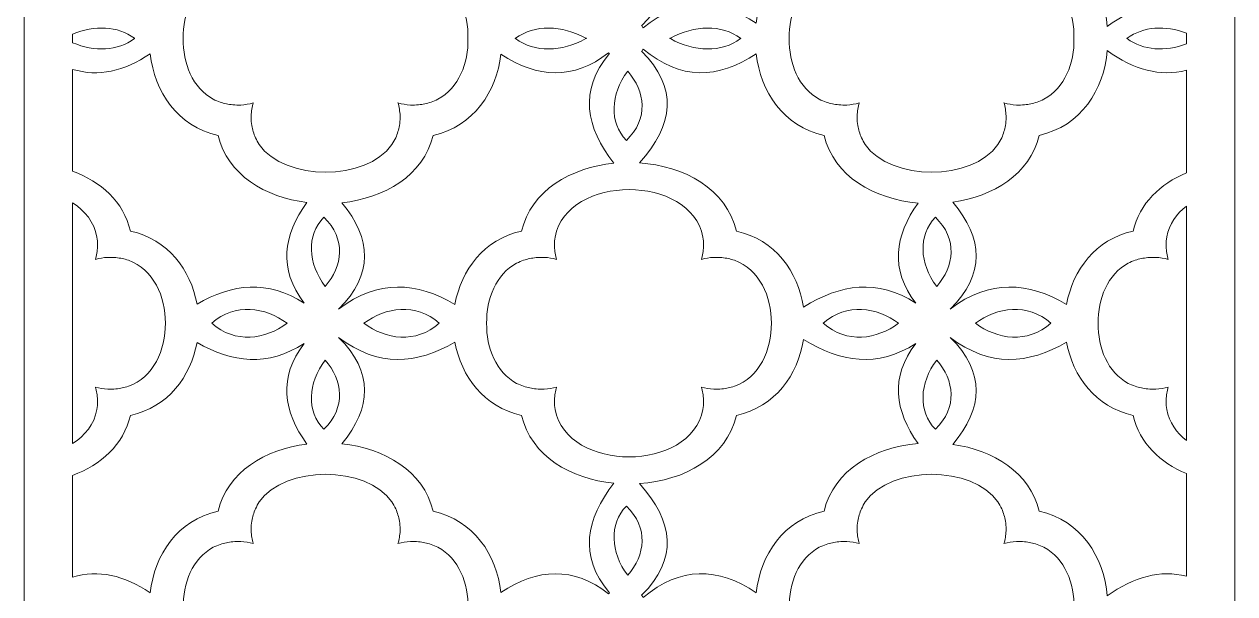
# Model space of a CAD drawing. Header units: centimetres. Extents: x -9.9 to 6, y -14 to 13.8.
# Drawn here: x -1.08 to 6.02, y 6.68 to 10.01 of the extents above; entities that cross this region are included whole.
import ezdxf

# ---------------------------------------------------------------- set-up
doc = ezdxf.new("R2010")
doc.units = ezdxf.units.CM
doc.header["$MEASUREMENT"] = 0
doc.layers.add('layer 1', color=7, linetype='Continuous')

msp = doc.modelspace()

# ---------------------------------------------------------------- linework, layer by layer
at = {"layer": 'layer 1', "color": 242, "lineweight": 9}
for points, knots in [([(-1.07599, 13.84713), (-1.07599, 13.84713), (6.01898, 13.84713), (6.01898, 13.84713), (6.01898, 13.84713), (6.01898, 13.84713), (6.01898, -13.96511), (6.01898, -13.96511), (6.01898, -13.96511), (6.01898, -13.96511), (-1.07599, -13.96511), (-1.07599, -13.96511), (-1.07599, -13.96511), (-1.07599, -13.96511), (-1.07599, 13.84713), (-1.07599, 13.84713)], [0, 0, 0, 0, 0.2, 0.2, 0.2, 0.2, 0.4, 0.4, 0.4, 0.4, 0.6, 0.6, 0.6, 0.6, 1, 1, 1, 1]), ([(4.16258, 10.89244), (4.02696, 11.08452), (3.99695, 11.27932), (4.14977, 11.47877), (4.14977, 11.47877), (3.92588, 11.33435), (3.70732, 11.36788), (3.49185, 11.50199), (3.49185, 11.50199), (3.45753, 11.29425), (3.32641, 11.10719), (3.09826, 11.05747), (3.09826, 11.05747), (3.04012, 10.8085), (2.7914, 10.67518), (2.52915, 10.65744), (2.52915, 10.65744), (2.73139, 10.43503), (2.7567, 10.21647), (2.54277, 10.00315), (2.54277, 10.00315), (2.54621, 9.99909), (2.5494, 9.99479), (2.55223, 9.99034), (2.55223, 9.99034), (2.76835, 10.17418), (2.98942, 10.16815), (3.2142, 10.01817), (3.2142, 10.01817), (3.23943, 10.23895), (3.37212, 10.44372), (3.6124, 10.49607), (3.6124, 10.49607), (3.66886, 10.73771), (3.9072, 10.86984), (4.16258, 10.89244)], [0, 0, 0, 0, 0.1, 0.1, 0.1, 0.1, 0.2, 0.2, 0.2, 0.2, 0.3, 0.3, 0.3, 0.3, 0.4, 0.4, 0.4, 0.4, 0.5, 0.5, 0.5, 0.5, 0.6, 0.6, 0.6, 0.6, 0.7, 0.7, 0.7, 0.7, 0.8, 0.8, 0.8, 0.8, 1, 1, 1, 1]), ([(5.73518, 10.71625), (5.73518, 10.71625), (5.73518, 10.11471), (5.73518, 10.11471), (5.73518, 10.11471), (5.58273, 10.15518), (5.42814, 10.11164), (5.27173, 9.99945), (5.27173, 9.99945), (5.25202, 10.22727), (5.11872, 10.44223), (4.87165, 10.49607), (4.87165, 10.49607), (4.81855, 10.7234), (4.60443, 10.85372), (4.36664, 10.88718), (4.36664, 10.88718), (4.54494, 11.10008), (4.55801, 11.30939), (4.35084, 11.51386), (4.35084, 11.51386), (4.58318, 11.33686), (4.80957, 11.35616), (5.03261, 11.48628), (5.03261, 11.48628), (5.0708, 11.28491), (5.20101, 11.10593), (5.42335, 11.05747), (5.42335, 11.05747), (5.46162, 10.89362), (5.58236, 10.77993), (5.73518, 10.71625)], [0, 0, 0, 0, 0.1111111, 0.1111111, 0.1111111, 0.1111111, 0.2222222, 0.2222222, 0.2222222, 0.2222222, 0.3333333, 0.3333333, 0.3333333, 0.3333333, 0.4444444, 0.4444444, 0.4444444, 0.4444444, 0.5555556, 0.5555556, 0.5555556, 0.5555556, 0.6666667, 0.6666667, 0.6666667, 0.6666667, 0.7777778, 0.7777778, 0.7777778, 0.7777778, 1, 1, 1, 1]), ([(-0.14407, 9.92863), (-0.14729, 10.07325), (-0.08857, 10.22007), (0.03196, 10.28445), (0.03196, 10.28445), (0.04537, 10.29085), (0.05854, 10.29637), (0.07257, 10.30153), (0.07257, 10.30153), (0.09726, 10.3093), (0.12031, 10.31423), (0.14619, 10.31728), (0.14619, 10.31728), (0.16217, 10.31843), (0.17741, 10.31876), (0.19342, 10.3184), (0.19342, 10.3184), (0.21888, 10.31658), (0.24174, 10.31291), (0.26618, 10.30658), (0.26618, 10.30658), (0.26539, 10.30903), (0.26459, 10.31151), (0.26382, 10.31401), (0.26382, 10.31401), (0.25733, 10.34005), (0.25411, 10.36406), (0.25339, 10.39079), (0.25339, 10.39079), (0.25382, 10.40673), (0.25504, 10.42186), (0.25721, 10.43769), (0.25721, 10.43769), (0.26217, 10.46331), (0.26913, 10.48603), (0.27946, 10.51027), (0.27946, 10.51027), (0.28619, 10.52408), (0.29332, 10.53697), (0.30149, 10.55009), (0.30149, 10.55009), (0.45085, 10.7658), (0.92982, 10.76604), (1.0794, 10.55009), (1.0794, 10.55009), (1.08753, 10.53697), (1.09467, 10.52408), (1.10142, 10.51027), (1.10142, 10.51027), (1.11175, 10.48603), (1.1187, 10.46331), (1.12366, 10.43769), (1.12366, 10.43769), (1.12585, 10.42186), (1.12707, 10.40673), (1.12749, 10.39079), (1.12749, 10.39079), (1.12677, 10.36406), (1.12357, 10.34005), (1.11704, 10.31401), (1.11704, 10.31401), (1.11629, 10.31151), (1.11548, 10.30903), (1.11468, 10.30658), (1.11468, 10.30658), (1.13915, 10.31291), (1.162, 10.31658), (1.18745, 10.3184), (1.18745, 10.3184), (1.20345, 10.31876), (1.21871, 10.31843), (1.23468, 10.31728), (1.23468, 10.31728), (1.26056, 10.31423), (1.28361, 10.3093), (1.30831, 10.30153), (1.30831, 10.30153), (1.32234, 10.29637), (1.33549, 10.29085), (1.34895, 10.28445), (1.34895, 10.28445), (1.46997, 10.21978), (1.52858, 10.07319), (1.5246, 9.92863), (1.5246, 9.92863), (1.52858, 9.78408), (1.46997, 9.63748), (1.34895, 9.57282), (1.34895, 9.57282), (1.33549, 9.56641), (1.32234, 9.56088), (1.30831, 9.55574), (1.30831, 9.55574), (1.28361, 9.54796), (1.26056, 9.54303), (1.23468, 9.53998), (1.23468, 9.53998), (1.21871, 9.53884), (1.20345, 9.53849), (1.18745, 9.53888), (1.18745, 9.53888), (1.162, 9.54069), (1.13915, 9.54434), (1.11468, 9.55069), (1.11468, 9.55069), (1.11548, 9.54823), (1.11629, 9.54575), (1.11704, 9.54326), (1.11704, 9.54326), (1.12357, 9.51722), (1.12677, 9.49321), (1.12749, 9.46647), (1.12749, 9.46647), (1.12707, 9.45053), (1.12585, 9.43541), (1.12366, 9.41956), (1.12366, 9.41956), (1.1187, 9.39398), (1.11175, 9.37122), (1.10142, 9.347), (1.10142, 9.347), (1.09467, 9.3332), (1.08753, 9.32031), (1.0794, 9.30717), (1.0794, 9.30717), (0.92982, 9.09123), (0.45085, 9.09147), (0.30149, 9.30717), (0.30149, 9.30717), (0.29332, 9.32031), (0.28619, 9.3332), (0.27946, 9.347), (0.27946, 9.347), (0.26913, 9.37122), (0.26217, 9.39398), (0.25721, 9.41956), (0.25721, 9.41956), (0.25504, 9.43541), (0.25382, 9.45053), (0.25339, 9.46647), (0.25339, 9.46647), (0.25411, 9.49321), (0.25733, 9.51722), (0.26382, 9.54326), (0.26382, 9.54326), (0.26459, 9.54575), (0.26539, 9.54823), (0.26618, 9.55069), (0.26618, 9.55069), (0.24174, 9.54434), (0.21888, 9.54069), (0.19342, 9.53888), (0.19342, 9.53888), (0.17741, 9.53849), (0.16217, 9.53884), (0.14619, 9.53998), (0.14619, 9.53998), (0.12031, 9.54303), (0.09726, 9.54796), (0.07257, 9.55574), (0.07257, 9.55574), (0.05854, 9.56088), (0.04537, 9.56641), (0.03196, 9.57282), (0.03196, 9.57282), (-0.08857, 9.6372), (-0.14729, 9.78402), (-0.14407, 9.92863)], [0, 0, 0, 0, 0.0232558, 0.0232558, 0.0232558, 0.0232558, 0.0465116, 0.0465116, 0.0465116, 0.0465116, 0.0697674, 0.0697674, 0.0697674, 0.0697674, 0.0930233, 0.0930233, 0.0930233, 0.0930233, 0.1162791, 0.1162791, 0.1162791, 0.1162791, 0.1395349, 0.1395349, 0.1395349, 0.1395349, 0.1627907, 0.1627907, 0.1627907, 0.1627907, 0.1860465, 0.1860465, 0.1860465, 0.1860465, 0.2093023, 0.2093023, 0.2093023, 0.2093023, 0.2325581, 0.2325581, 0.2325581, 0.2325581, 0.255814, 0.255814, 0.255814, 0.255814, 0.2790698, 0.2790698, 0.2790698, 0.2790698, 0.3023256, 0.3023256, 0.3023256, 0.3023256, 0.3255814, 0.3255814, 0.3255814, 0.3255814, 0.3488372, 0.3488372, 0.3488372, 0.3488372, 0.372093, 0.372093, 0.372093, 0.372093, 0.3953488, 0.3953488, 0.3953488, 0.3953488, 0.4186047, 0.4186047, 0.4186047, 0.4186047, 0.4418605, 0.4418605, 0.4418605, 0.4418605, 0.4651163, 0.4651163, 0.4651163, 0.4651163, 0.4883721, 0.4883721, 0.4883721, 0.4883721, 0.5116279, 0.5116279, 0.5116279, 0.5116279, 0.5348837, 0.5348837, 0.5348837, 0.5348837, 0.5581395, 0.5581395, 0.5581395, 0.5581395, 0.5813953, 0.5813953, 0.5813953, 0.5813953, 0.6046512, 0.6046512, 0.6046512, 0.6046512, 0.627907, 0.627907, 0.627907, 0.627907, 0.6511628, 0.6511628, 0.6511628, 0.6511628, 0.6744186, 0.6744186, 0.6744186, 0.6744186, 0.6976744, 0.6976744, 0.6976744, 0.6976744, 0.7209302, 0.7209302, 0.7209302, 0.7209302, 0.744186, 0.744186, 0.744186, 0.744186, 0.7674419, 0.7674419, 0.7674419, 0.7674419, 0.7906977, 0.7906977, 0.7906977, 0.7906977, 0.8139535, 0.8139535, 0.8139535, 0.8139535, 0.8372093, 0.8372093, 0.8372093, 0.8372093, 0.8604651, 0.8604651, 0.8604651, 0.8604651, 0.8837209, 0.8837209, 0.8837209, 0.8837209, 0.9069767, 0.9069767, 0.9069767, 0.9069767, 0.9302326, 0.9302326, 0.9302326, 0.9302326, 0.9534884, 0.9534884, 0.9534884, 0.9534884, 1, 1, 1, 1]), ([(3.40751, 9.92863), (3.40428, 10.07325), (3.46302, 10.22007), (3.58353, 10.28445), (3.58353, 10.28445), (3.59699, 10.29085), (3.61011, 10.29637), (3.62416, 10.30153), (3.62416, 10.30153), (3.64885, 10.3093), (3.6719, 10.31423), (3.69777, 10.31728), (3.69777, 10.31728), (3.71377, 10.31843), (3.729, 10.31876), (3.74503, 10.3184), (3.74503, 10.3184), (3.77047, 10.31658), (3.79332, 10.31291), (3.81777, 10.30658), (3.81777, 10.30658), (3.81697, 10.30903), (3.81619, 10.31151), (3.81541, 10.31401), (3.81541, 10.31401), (3.80891, 10.34005), (3.80569, 10.36406), (3.80497, 10.39079), (3.80497, 10.39079), (3.80541, 10.40673), (3.80661, 10.42186), (3.80879, 10.43769), (3.80879, 10.43769), (3.81377, 10.46331), (3.8207, 10.48603), (3.83103, 10.51027), (3.83103, 10.51027), (3.8378, 10.52408), (3.84492, 10.53697), (3.85306, 10.55009), (3.85306, 10.55009), (4.00244, 10.7658), (4.48144, 10.76604), (4.63098, 10.55009), (4.63098, 10.55009), (4.63912, 10.53697), (4.64627, 10.52408), (4.65301, 10.51027), (4.65301, 10.51027), (4.66334, 10.48603), (4.6703, 10.46331), (4.67525, 10.43769), (4.67525, 10.43769), (4.67744, 10.42186), (4.67866, 10.40673), (4.67909, 10.39079), (4.67909, 10.39079), (4.67836, 10.36406), (4.67515, 10.34005), (4.66863, 10.31401), (4.66863, 10.31401), (4.66788, 10.31151), (4.66709, 10.30903), (4.66627, 10.30658), (4.66627, 10.30658), (4.69073, 10.31291), (4.71358, 10.31658), (4.73901, 10.3184), (4.73901, 10.3184), (4.75504, 10.31876), (4.7703, 10.31843), (4.78627, 10.31728), (4.78627, 10.31728), (4.81214, 10.31423), (4.83519, 10.3093), (4.85989, 10.30153), (4.85989, 10.30153), (4.87394, 10.29637), (4.88708, 10.29085), (4.90051, 10.28445), (4.90051, 10.28445), (5.02154, 10.21978), (5.08015, 10.07319), (5.07618, 9.92863), (5.07618, 9.92863), (5.08015, 9.78408), (5.02154, 9.63748), (4.90051, 9.57282), (4.90051, 9.57282), (4.88708, 9.56641), (4.87394, 9.56088), (4.85989, 9.55574), (4.85989, 9.55574), (4.83519, 9.54796), (4.81214, 9.54303), (4.78627, 9.53998), (4.78627, 9.53998), (4.7703, 9.53884), (4.75504, 9.53849), (4.73901, 9.53888), (4.73901, 9.53888), (4.71358, 9.54069), (4.69073, 9.54434), (4.66627, 9.55069), (4.66627, 9.55069), (4.66709, 9.54823), (4.66788, 9.54575), (4.66863, 9.54326), (4.66863, 9.54326), (4.67515, 9.51722), (4.67836, 9.49321), (4.67909, 9.46647), (4.67909, 9.46647), (4.67866, 9.45053), (4.67744, 9.43541), (4.67525, 9.41956), (4.67525, 9.41956), (4.6703, 9.39398), (4.66334, 9.37122), (4.65301, 9.347), (4.65301, 9.347), (4.64627, 9.3332), (4.63912, 9.32031), (4.63098, 9.30717), (4.63098, 9.30717), (4.48144, 9.09123), (4.00244, 9.09147), (3.85306, 9.30717), (3.85306, 9.30717), (3.84492, 9.32031), (3.8378, 9.3332), (3.83103, 9.347), (3.83103, 9.347), (3.8207, 9.37122), (3.81377, 9.39398), (3.80879, 9.41956), (3.80879, 9.41956), (3.80661, 9.43541), (3.80541, 9.45053), (3.80497, 9.46647), (3.80497, 9.46647), (3.80569, 9.49321), (3.80891, 9.51722), (3.81541, 9.54326), (3.81541, 9.54326), (3.81619, 9.54575), (3.81697, 9.54823), (3.81777, 9.55069), (3.81777, 9.55069), (3.79332, 9.54434), (3.77047, 9.54069), (3.74503, 9.53888), (3.74503, 9.53888), (3.729, 9.53849), (3.71377, 9.53884), (3.69777, 9.53998), (3.69777, 9.53998), (3.6719, 9.54303), (3.64885, 9.54796), (3.62416, 9.55574), (3.62416, 9.55574), (3.61011, 9.56088), (3.59699, 9.56641), (3.58353, 9.57282), (3.58353, 9.57282), (3.46302, 9.6372), (3.40428, 9.78402), (3.40751, 9.92863)], [0, 0, 0, 0, 0.0232558, 0.0232558, 0.0232558, 0.0232558, 0.0465116, 0.0465116, 0.0465116, 0.0465116, 0.0697674, 0.0697674, 0.0697674, 0.0697674, 0.0930233, 0.0930233, 0.0930233, 0.0930233, 0.1162791, 0.1162791, 0.1162791, 0.1162791, 0.1395349, 0.1395349, 0.1395349, 0.1395349, 0.1627907, 0.1627907, 0.1627907, 0.1627907, 0.1860465, 0.1860465, 0.1860465, 0.1860465, 0.2093023, 0.2093023, 0.2093023, 0.2093023, 0.2325581, 0.2325581, 0.2325581, 0.2325581, 0.255814, 0.255814, 0.255814, 0.255814, 0.2790698, 0.2790698, 0.2790698, 0.2790698, 0.3023256, 0.3023256, 0.3023256, 0.3023256, 0.3255814, 0.3255814, 0.3255814, 0.3255814, 0.3488372, 0.3488372, 0.3488372, 0.3488372, 0.372093, 0.372093, 0.372093, 0.372093, 0.3953488, 0.3953488, 0.3953488, 0.3953488, 0.4186047, 0.4186047, 0.4186047, 0.4186047, 0.4418605, 0.4418605, 0.4418605, 0.4418605, 0.4651163, 0.4651163, 0.4651163, 0.4651163, 0.4883721, 0.4883721, 0.4883721, 0.4883721, 0.5116279, 0.5116279, 0.5116279, 0.5116279, 0.5348837, 0.5348837, 0.5348837, 0.5348837, 0.5581395, 0.5581395, 0.5581395, 0.5581395, 0.5813953, 0.5813953, 0.5813953, 0.5813953, 0.6046512, 0.6046512, 0.6046512, 0.6046512, 0.627907, 0.627907, 0.627907, 0.627907, 0.6511628, 0.6511628, 0.6511628, 0.6511628, 0.6744186, 0.6744186, 0.6744186, 0.6744186, 0.6976744, 0.6976744, 0.6976744, 0.6976744, 0.7209302, 0.7209302, 0.7209302, 0.7209302, 0.744186, 0.744186, 0.744186, 0.744186, 0.7674419, 0.7674419, 0.7674419, 0.7674419, 0.7906977, 0.7906977, 0.7906977, 0.7906977, 0.8139535, 0.8139535, 0.8139535, 0.8139535, 0.8372093, 0.8372093, 0.8372093, 0.8372093, 0.8604651, 0.8604651, 0.8604651, 0.8604651, 0.8837209, 0.8837209, 0.8837209, 0.8837209, 0.9069767, 0.9069767, 0.9069767, 0.9069767, 0.9302326, 0.9302326, 0.9302326, 0.9302326, 0.9534884, 0.9534884, 0.9534884, 0.9534884, 1, 1, 1, 1]), ([(-0.79218, 9.90394), (-0.79218, 9.90394), (-0.79218, 9.95336), (-0.79218, 9.95336), (-0.79218, 9.95336), (-0.66476, 10.00764), (-0.52768, 10.00244), (-0.42981, 9.92968), (-0.42981, 9.92968), (-0.42903, 9.92911), (-0.42874, 9.92815), (-0.42979, 9.92758), (-0.42979, 9.92758), (-0.52768, 9.85479), (-0.66475, 9.84965), (-0.79218, 9.90394)], [0, 0, 0, 0, 0.2, 0.2, 0.2, 0.2, 0.4, 0.4, 0.4, 0.4, 0.6, 0.6, 0.6, 0.6, 1, 1, 1, 1]), ([(2.21861, 9.92758), (2.21861, 9.92758), (2.21492, 9.92758), (2.21492, 9.92758), (2.21492, 9.92758), (2.0749, 9.84941), (1.91469, 9.8455), (1.80432, 9.92758), (1.80432, 9.92758), (1.80432, 9.92758), (1.80152, 9.92758), (1.80152, 9.92758), (1.80152, 9.92758), (1.80197, 9.92794), (1.80245, 9.92829), (1.80292, 9.92863), (1.80292, 9.92863), (1.80245, 9.92898), (1.80197, 9.92932), (1.80152, 9.92968), (1.80152, 9.92968), (1.80152, 9.92968), (1.80433, 9.92968), (1.80433, 9.92968), (1.80433, 9.92968), (1.91469, 10.01172), (2.07488, 10.00784), (2.21488, 9.92968), (2.21488, 9.92968), (2.21488, 9.92968), (2.21861, 9.92968), (2.21861, 9.92968), (2.21861, 9.92968), (2.218, 9.92932), (2.21737, 9.92898), (2.21676, 9.92863), (2.21676, 9.92863), (2.21737, 9.92829), (2.218, 9.92794), (2.21861, 9.92758)], [0, 0, 0, 0, 0.0909091, 0.0909091, 0.0909091, 0.0909091, 0.1818182, 0.1818182, 0.1818182, 0.1818182, 0.2727273, 0.2727273, 0.2727273, 0.2727273, 0.3636364, 0.3636364, 0.3636364, 0.3636364, 0.4545455, 0.4545455, 0.4545455, 0.4545455, 0.5454545, 0.5454545, 0.5454545, 0.5454545, 0.6363636, 0.6363636, 0.6363636, 0.6363636, 0.7272727, 0.7272727, 0.7272727, 0.7272727, 0.8181818, 0.8181818, 0.8181818, 0.8181818, 1, 1, 1, 1]), ([(3.12457, 9.92758), (3.12457, 9.92758), (3.12177, 9.92758), (3.12177, 9.92758), (3.12177, 9.92758), (3.0114, 9.8455), (2.85121, 9.84941), (2.7112, 9.92758), (2.7112, 9.92758), (2.7112, 9.92758), (2.70748, 9.92758), (2.70748, 9.92758), (2.70748, 9.92758), (2.70809, 9.92794), (2.70872, 9.92829), (2.70935, 9.92863), (2.70935, 9.92863), (2.70872, 9.92898), (2.70809, 9.92932), (2.70748, 9.92968), (2.70748, 9.92968), (2.70748, 9.92968), (2.71121, 9.92968), (2.71121, 9.92968), (2.71121, 9.92968), (2.85124, 10.00784), (3.0114, 10.01172), (3.12176, 9.92968), (3.12176, 9.92968), (3.12176, 9.92968), (3.12457, 9.92968), (3.12457, 9.92968), (3.12457, 9.92968), (3.12412, 9.92932), (3.12364, 9.92898), (3.12317, 9.92863), (3.12317, 9.92863), (3.12364, 9.92829), (3.12412, 9.92794), (3.12457, 9.92758)], [0, 0, 0, 0, 0.0909091, 0.0909091, 0.0909091, 0.0909091, 0.1818182, 0.1818182, 0.1818182, 0.1818182, 0.2727273, 0.2727273, 0.2727273, 0.2727273, 0.3636364, 0.3636364, 0.3636364, 0.3636364, 0.4545455, 0.4545455, 0.4545455, 0.4545455, 0.5454545, 0.5454545, 0.5454545, 0.5454545, 0.6363636, 0.6363636, 0.6363636, 0.6363636, 0.7272727, 0.7272727, 0.7272727, 0.7272727, 0.8181818, 0.8181818, 0.8181818, 0.8181818, 1, 1, 1, 1]), ([(5.73518, 9.95975), (5.73518, 9.95975), (5.73518, 9.89755), (5.73518, 9.89755), (5.73518, 9.89755), (5.61232, 9.85021), (5.48248, 9.85778), (5.38864, 9.92758), (5.38864, 9.92758), (5.38864, 9.92758), (5.38584, 9.92758), (5.38584, 9.92758), (5.38584, 9.92758), (5.38632, 9.92794), (5.38677, 9.92829), (5.38725, 9.92863), (5.38725, 9.92863), (5.38677, 9.92898), (5.38632, 9.92932), (5.38584, 9.92968), (5.38584, 9.92968), (5.38584, 9.92968), (5.38865, 9.92968), (5.38865, 9.92968), (5.38865, 9.92968), (5.4825, 9.99944), (5.61232, 10.00708), (5.73518, 9.95975)], [0, 0, 0, 0, 0.125, 0.125, 0.125, 0.125, 0.25, 0.25, 0.25, 0.25, 0.375, 0.375, 0.375, 0.375, 0.5, 0.5, 0.5, 0.5, 0.625, 0.625, 0.625, 0.625, 0.75, 0.75, 0.75, 0.75, 1, 1, 1, 1]), ([(4.16258, 8.96482), (4.02696, 8.77275), (3.99695, 8.57795), (4.14977, 8.3785), (4.14977, 8.3785), (3.92588, 8.52292), (3.70732, 8.48939), (3.49185, 8.35527), (3.49185, 8.35527), (3.45753, 8.563), (3.32641, 8.75007), (3.09826, 8.7998), (3.09826, 8.7998), (3.04012, 9.04877), (2.7914, 9.1821), (2.52915, 9.19983), (2.52915, 9.19983), (2.73139, 9.42224), (2.7567, 9.64079), (2.54277, 9.85412), (2.54277, 9.85412), (2.54621, 9.85818), (2.5494, 9.86248), (2.55223, 9.86694), (2.55223, 9.86694), (2.76835, 9.68309), (2.98942, 9.68912), (3.2142, 9.8391), (3.2142, 9.8391), (3.23943, 9.61831), (3.37212, 9.41355), (3.6124, 9.36119), (3.6124, 9.36119), (3.66886, 9.11956), (3.9072, 8.98742), (4.16258, 8.96482)], [0, 0, 0, 0, 0.1, 0.1, 0.1, 0.1, 0.2, 0.2, 0.2, 0.2, 0.3, 0.3, 0.3, 0.3, 0.4, 0.4, 0.4, 0.4, 0.5, 0.5, 0.5, 0.5, 0.6, 0.6, 0.6, 0.6, 0.7, 0.7, 0.7, 0.7, 0.8, 0.8, 0.8, 0.8, 1, 1, 1, 1]), ([(-0.79218, 9.15168), (-0.79218, 9.15168), (-0.79218, 9.74786), (-0.79218, 9.74786), (-0.79218, 9.74786), (-0.64258, 9.70145), (-0.49085, 9.73671), (-0.33739, 9.8391), (-0.33739, 9.8391), (-0.31216, 9.61831), (-0.17947, 9.41355), (0.06083, 9.36119), (0.06083, 9.36119), (0.11502, 9.12919), (0.33693, 8.99816), (0.5806, 8.9681), (0.5806, 8.9681), (0.443, 8.77494), (0.41176, 8.57907), (0.56548, 8.3785), (0.56548, 8.3785), (0.35175, 8.51633), (0.14297, 8.49205), (-0.06294, 8.37301), (-0.06294, 8.37301), (-0.10164, 8.57354), (-0.2317, 8.75149), (-0.45333, 8.7998), (-0.45333, 8.7998), (-0.49382, 8.97316), (-0.62668, 9.09046), (-0.79218, 9.15168)], [0, 0, 0, 0, 0.1111111, 0.1111111, 0.1111111, 0.1111111, 0.2222222, 0.2222222, 0.2222222, 0.2222222, 0.3333333, 0.3333333, 0.3333333, 0.3333333, 0.4444444, 0.4444444, 0.4444444, 0.4444444, 0.5555556, 0.5555556, 0.5555556, 0.5555556, 0.6666667, 0.6666667, 0.6666667, 0.6666667, 0.7777778, 0.7777778, 0.7777778, 0.7777778, 1, 1, 1, 1]), ([(2.37988, 9.19747), (2.12824, 9.17233), (1.89513, 9.03985), (1.83903, 8.7998), (1.83903, 8.7998), (1.61669, 8.75133), (1.48647, 8.57234), (1.44829, 8.37098), (1.44829, 8.37098), (1.22525, 8.5011), (0.99886, 8.52041), (0.76655, 8.34341), (0.76655, 8.34341), (0.97251, 8.54672), (0.96078, 8.75478), (0.78536, 8.96642), (0.78536, 8.96642), (1.03483, 8.99293), (1.26475, 9.12443), (1.32004, 9.36119), (1.32004, 9.36119), (1.55948, 9.41338), (1.69209, 9.61689), (1.71798, 9.83674), (1.71798, 9.83674), (1.93206, 9.69534), (2.14272, 9.68473), (2.34898, 9.84466), (2.34898, 9.84466), (2.35048, 9.84322), (2.35204, 9.8418), (2.35364, 9.84043), (2.35364, 9.84043), (2.1734, 9.62128), (2.21614, 9.40783), (2.37988, 9.19747)], [0, 0, 0, 0, 0.1, 0.1, 0.1, 0.1, 0.2, 0.2, 0.2, 0.2, 0.3, 0.3, 0.3, 0.3, 0.4, 0.4, 0.4, 0.4, 0.5, 0.5, 0.5, 0.5, 0.6, 0.6, 0.6, 0.6, 0.7, 0.7, 0.7, 0.7, 0.8, 0.8, 0.8, 0.8, 1, 1, 1, 1]), ([(5.73518, 9.74261), (5.73518, 9.74261), (5.73518, 9.14108), (5.73518, 9.14108), (5.73518, 9.14108), (5.58236, 9.07738), (5.46162, 8.96364), (5.42335, 8.7998), (5.42335, 8.7998), (5.20101, 8.75133), (5.0708, 8.57234), (5.03261, 8.37098), (5.03261, 8.37098), (4.80957, 8.5011), (4.58318, 8.52041), (4.35084, 8.34341), (4.35084, 8.34341), (4.55801, 8.54788), (4.54494, 8.75718), (4.36664, 8.97009), (4.36664, 8.97009), (4.60443, 9.00354), (4.81855, 9.13387), (4.87165, 9.36119), (4.87165, 9.36119), (5.11872, 9.41503), (5.25202, 9.63), (5.27173, 9.85781), (5.27173, 9.85781), (5.42814, 9.74563), (5.58273, 9.70212), (5.73518, 9.74261)], [0, 0, 0, 0, 0.1111111, 0.1111111, 0.1111111, 0.1111111, 0.2222222, 0.2222222, 0.2222222, 0.2222222, 0.3333333, 0.3333333, 0.3333333, 0.3333333, 0.4444444, 0.4444444, 0.4444444, 0.4444444, 0.5555556, 0.5555556, 0.5555556, 0.5555556, 0.6666667, 0.6666667, 0.6666667, 0.6666667, 0.7777778, 0.7777778, 0.7777778, 0.7777778, 1, 1, 1, 1]), ([(2.46107, 9.73669), (2.35926, 9.6003), (2.35125, 9.4381), (2.45302, 9.3312), (2.45302, 9.3312), (2.58565, 9.45838), (2.56421, 9.61934), (2.46107, 9.73669)], [0, 0, 0, 0, 0.3333333, 0.3333333, 0.3333333, 0.3333333, 1, 1, 1, 1]), ([(3.30301, 8.2604), (3.30465, 8.41723), (3.2326, 8.57598), (3.08653, 8.62956), (3.08653, 8.62956), (3.06181, 8.63734), (3.03876, 8.64224), (3.0129, 8.64529), (3.0129, 8.64529), (2.99692, 8.64645), (2.98167, 8.64678), (2.96565, 8.6464), (2.96565, 8.6464), (2.94019, 8.64461), (2.91735, 8.64093), (2.89291, 8.63461), (2.89291, 8.63461), (2.8937, 8.63707), (2.89448, 8.63953), (2.89525, 8.64204), (2.89525, 8.64204), (2.90176, 8.66809), (2.90499, 8.69208), (2.90571, 8.71883), (2.90571, 8.71883), (2.90528, 8.73474), (2.90407, 8.74988), (2.90188, 8.7657), (2.90188, 8.7657), (2.8303, 9.13554), (2.10701, 9.13554), (2.03541, 8.7657), (2.03541, 8.7657), (2.03325, 8.74988), (2.03203, 8.73474), (2.03158, 8.71883), (2.03158, 8.71883), (2.03233, 8.69208), (2.03553, 8.66809), (2.04204, 8.64204), (2.04204, 8.64204), (2.04281, 8.63953), (2.04359, 8.63707), (2.04439, 8.63461), (2.04439, 8.63461), (2.01994, 8.64093), (1.9971, 8.64461), (1.97166, 8.6464), (1.97166, 8.6464), (1.95562, 8.64678), (1.94037, 8.64645), (1.92441, 8.64529), (1.92441, 8.64529), (1.89853, 8.64224), (1.87548, 8.63734), (1.85079, 8.62956), (1.85079, 8.62956), (1.83675, 8.62439), (1.82361, 8.61887), (1.81017, 8.61249), (1.81017, 8.61249), (1.69053, 8.54857), (1.63192, 8.40376), (1.63411, 8.2604), (1.63411, 8.2604), (1.63192, 8.11706), (1.69053, 7.97224), (1.81017, 7.90834), (1.81017, 7.90834), (1.82361, 7.90193), (1.83675, 7.8964), (1.85079, 7.89125), (1.85079, 7.89125), (1.87548, 7.88347), (1.89853, 7.87857), (1.92441, 7.87553), (1.92441, 7.87553), (1.94037, 7.87439), (1.95562, 7.87403), (1.97166, 7.8744), (1.97166, 7.8744), (1.9971, 7.87621), (2.01994, 7.87989), (2.04439, 7.88619), (2.04439, 7.88619), (2.04359, 7.88376), (2.04281, 7.88128), (2.04204, 7.87878), (2.04204, 7.87878), (2.03553, 7.85274), (2.03233, 7.82876), (2.03158, 7.80201), (2.03158, 7.80201), (2.03203, 7.78607), (2.03325, 7.77093), (2.03541, 7.75511), (2.03541, 7.75511), (2.10701, 7.38527), (2.8303, 7.38527), (2.90188, 7.75511), (2.90188, 7.75511), (2.90407, 7.77093), (2.90528, 7.78607), (2.90571, 7.80201), (2.90571, 7.80201), (2.90499, 7.82876), (2.90176, 7.85274), (2.89525, 7.87878), (2.89525, 7.87878), (2.89448, 7.88128), (2.8937, 7.88376), (2.89291, 7.88619), (2.89291, 7.88619), (2.91735, 7.87989), (2.94019, 7.87621), (2.96565, 7.8744), (2.96565, 7.8744), (2.98167, 7.87403), (2.99692, 7.87439), (3.0129, 7.87553), (3.0129, 7.87553), (3.03876, 7.87857), (3.06181, 7.88347), (3.08653, 7.89125), (3.08653, 7.89125), (3.2326, 7.94485), (3.30465, 8.10359), (3.30301, 8.2604)], [0, 0, 0, 0, 0.030303, 0.030303, 0.030303, 0.030303, 0.0606061, 0.0606061, 0.0606061, 0.0606061, 0.0909091, 0.0909091, 0.0909091, 0.0909091, 0.1212121, 0.1212121, 0.1212121, 0.1212121, 0.1515152, 0.1515152, 0.1515152, 0.1515152, 0.1818182, 0.1818182, 0.1818182, 0.1818182, 0.2121212, 0.2121212, 0.2121212, 0.2121212, 0.2424242, 0.2424242, 0.2424242, 0.2424242, 0.2727273, 0.2727273, 0.2727273, 0.2727273, 0.3030303, 0.3030303, 0.3030303, 0.3030303, 0.3333333, 0.3333333, 0.3333333, 0.3333333, 0.3636364, 0.3636364, 0.3636364, 0.3636364, 0.3939394, 0.3939394, 0.3939394, 0.3939394, 0.4242424, 0.4242424, 0.4242424, 0.4242424, 0.4545455, 0.4545455, 0.4545455, 0.4545455, 0.4848485, 0.4848485, 0.4848485, 0.4848485, 0.5151515, 0.5151515, 0.5151515, 0.5151515, 0.5454545, 0.5454545, 0.5454545, 0.5454545, 0.5757576, 0.5757576, 0.5757576, 0.5757576, 0.6060606, 0.6060606, 0.6060606, 0.6060606, 0.6363636, 0.6363636, 0.6363636, 0.6363636, 0.6666667, 0.6666667, 0.6666667, 0.6666667, 0.6969697, 0.6969697, 0.6969697, 0.6969697, 0.7272727, 0.7272727, 0.7272727, 0.7272727, 0.7575758, 0.7575758, 0.7575758, 0.7575758, 0.7878788, 0.7878788, 0.7878788, 0.7878788, 0.8181818, 0.8181818, 0.8181818, 0.8181818, 0.8484848, 0.8484848, 0.8484848, 0.8484848, 0.8787879, 0.8787879, 0.8787879, 0.8787879, 0.9090909, 0.9090909, 0.9090909, 0.9090909, 0.9393939, 0.9393939, 0.9393939, 0.9393939, 1, 1, 1, 1]), ([(-0.79218, 7.55511), (-0.79218, 7.55511), (-0.79218, 8.96577), (-0.79218, 8.96577), (-0.79218, 8.96577), (-0.71982, 8.9197), (-0.66661, 8.85301), (-0.64971, 8.76571), (-0.64971, 8.76571), (-0.64754, 8.74991), (-0.64629, 8.73475), (-0.64587, 8.71884), (-0.64587, 8.71884), (-0.64661, 8.6921), (-0.64982, 8.6681), (-0.65634, 8.64206), (-0.65634, 8.64206), (-0.6571, 8.63955), (-0.65788, 8.63708), (-0.65868, 8.63463), (-0.65868, 8.63463), (-0.63423, 8.64096), (-0.61139, 8.64463), (-0.58594, 8.64642), (-0.58594, 8.64642), (-0.56991, 8.64681), (-0.55467, 8.64646), (-0.53868, 8.64532), (-0.53868, 8.64532), (-0.51282, 8.64225), (-0.48977, 8.63737), (-0.46507, 8.62958), (-0.46507, 8.62958), (-0.31897, 8.57601), (-0.24694, 8.41723), (-0.24857, 8.2604), (-0.24857, 8.2604), (-0.24694, 8.10359), (-0.31897, 7.94483), (-0.46507, 7.89123), (-0.46507, 7.89123), (-0.48977, 7.88346), (-0.51282, 7.87856), (-0.53868, 7.87549), (-0.53868, 7.87549), (-0.55467, 7.87436), (-0.56991, 7.874), (-0.58594, 7.87439), (-0.58594, 7.87439), (-0.61139, 7.87619), (-0.63423, 7.87988), (-0.65868, 7.88618), (-0.65868, 7.88618), (-0.65788, 7.88374), (-0.6571, 7.88126), (-0.65634, 7.87877), (-0.65634, 7.87877), (-0.64982, 7.85272), (-0.64661, 7.82873), (-0.64587, 7.80198), (-0.64587, 7.80198), (-0.64629, 7.78606), (-0.64754, 7.7709), (-0.64971, 7.7551), (-0.64971, 7.7551), (-0.66661, 7.66782), (-0.71982, 7.60118), (-0.79218, 7.55511)], [0, 0, 0, 0, 0.0555556, 0.0555556, 0.0555556, 0.0555556, 0.1111111, 0.1111111, 0.1111111, 0.1111111, 0.1666667, 0.1666667, 0.1666667, 0.1666667, 0.2222222, 0.2222222, 0.2222222, 0.2222222, 0.2777778, 0.2777778, 0.2777778, 0.2777778, 0.3333333, 0.3333333, 0.3333333, 0.3333333, 0.3888889, 0.3888889, 0.3888889, 0.3888889, 0.4444444, 0.4444444, 0.4444444, 0.4444444, 0.5, 0.5, 0.5, 0.5, 0.5555556, 0.5555556, 0.5555556, 0.5555556, 0.6111111, 0.6111111, 0.6111111, 0.6111111, 0.6666667, 0.6666667, 0.6666667, 0.6666667, 0.7222222, 0.7222222, 0.7222222, 0.7222222, 0.7777778, 0.7777778, 0.7777778, 0.7777778, 0.8333333, 0.8333333, 0.8333333, 0.8333333, 0.8888889, 0.8888889, 0.8888889, 0.8888889, 1, 1, 1, 1]), ([(5.73518, 8.94694), (5.73518, 8.94694), (5.73518, 7.57394), (5.73518, 7.57394), (5.73518, 7.57394), (5.6767, 7.6187), (5.63447, 7.67906), (5.61976, 7.7551), (5.61976, 7.7551), (5.61758, 7.7709), (5.61635, 7.78606), (5.61593, 7.80196), (5.61593, 7.80196), (5.61665, 7.82871), (5.61987, 7.85271), (5.62636, 7.87877), (5.62636, 7.87877), (5.62713, 7.88126), (5.62793, 7.88374), (5.62871, 7.88618), (5.62871, 7.88618), (5.60426, 7.87985), (5.58142, 7.87619), (5.55597, 7.87439), (5.55597, 7.87439), (5.53994, 7.874), (5.52469, 7.87435), (5.50871, 7.87549), (5.50871, 7.87549), (5.48286, 7.87856), (5.4598, 7.88346), (5.43509, 7.89123), (5.43509, 7.89123), (5.42107, 7.89639), (5.40792, 7.90192), (5.39447, 7.90832), (5.39447, 7.90832), (5.27485, 7.97222), (5.21624, 8.11705), (5.21843, 8.2604), (5.21843, 8.2604), (5.21624, 8.40376), (5.27485, 8.5486), (5.39447, 8.61251), (5.39447, 8.61251), (5.40792, 8.61891), (5.42107, 8.62444), (5.43509, 8.6296), (5.43509, 8.6296), (5.4598, 8.63737), (5.48286, 8.64227), (5.50871, 8.64534), (5.50871, 8.64534), (5.52469, 8.64646), (5.53994, 8.64682), (5.55597, 8.64645), (5.55597, 8.64645), (5.58142, 8.64463), (5.60426, 8.64096), (5.62871, 8.63465), (5.62871, 8.63465), (5.62793, 8.63708), (5.62713, 8.63956), (5.62636, 8.64206), (5.62636, 8.64206), (5.61987, 8.6681), (5.61665, 8.6921), (5.61593, 8.71884), (5.61593, 8.71884), (5.61635, 8.73477), (5.61758, 8.74992), (5.61976, 8.76574), (5.61976, 8.76574), (5.63447, 8.84177), (5.6767, 8.90217), (5.73518, 8.94694)], [0, 0, 0, 0, 0.05, 0.05, 0.05, 0.05, 0.1, 0.1, 0.1, 0.1, 0.15, 0.15, 0.15, 0.15, 0.2, 0.2, 0.2, 0.2, 0.25, 0.25, 0.25, 0.25, 0.3, 0.3, 0.3, 0.3, 0.35, 0.35, 0.35, 0.35, 0.4, 0.4, 0.4, 0.4, 0.45, 0.45, 0.45, 0.45, 0.5, 0.5, 0.5, 0.5, 0.55, 0.55, 0.55, 0.55, 0.6, 0.6, 0.6, 0.6, 0.65, 0.65, 0.65, 0.65, 0.7, 0.7, 0.7, 0.7, 0.75, 0.75, 0.75, 0.75, 0.8, 0.8, 0.8, 0.8, 0.85, 0.85, 0.85, 0.85, 0.9, 0.9, 0.9, 0.9, 1, 1, 1, 1]), ([(0.6877, 8.47601), (0.5859, 8.61241), (0.57787, 8.7746), (0.67966, 8.8815), (0.67966, 8.8815), (0.81227, 8.75433), (0.79085, 8.59336), (0.6877, 8.47601)], [0, 0, 0, 0, 0.3333333, 0.3333333, 0.3333333, 0.3333333, 1, 1, 1, 1]), ([(4.27201, 8.47601), (4.17023, 8.61241), (4.16217, 8.7746), (4.26398, 8.8815), (4.26398, 8.8815), (4.39659, 8.75433), (4.37515, 8.59336), (4.27201, 8.47601)], [0, 0, 0, 0, 0.3333333, 0.3333333, 0.3333333, 0.3333333, 1, 1, 1, 1]), ([(0.46467, 8.2604), (0.33678, 8.35506), (0.16134, 8.38208), (0.0227, 8.2604), (0.0227, 8.2604), (0.16134, 8.13875), (0.33678, 8.16576), (0.46467, 8.2604)], [0, 0, 0, 0, 0.3333333, 0.3333333, 0.3333333, 0.3333333, 1, 1, 1, 1]), ([(1.35665, 8.2604), (1.21802, 8.38208), (1.04257, 8.35506), (0.91468, 8.2604), (0.91468, 8.2604), (1.04257, 8.16576), (1.21802, 8.13875), (1.35665, 8.2604)], [0, 0, 0, 0, 0.3333333, 0.3333333, 0.3333333, 0.3333333, 1, 1, 1, 1]), ([(4.049, 8.2604), (3.92109, 8.35506), (3.74566, 8.38208), (3.60703, 8.2604), (3.60703, 8.2604), (3.74566, 8.13875), (3.92109, 8.16576), (4.049, 8.2604)], [0, 0, 0, 0, 0.3333333, 0.3333333, 0.3333333, 0.3333333, 1, 1, 1, 1]), ([(4.94097, 8.2604), (4.80235, 8.38208), (4.62691, 8.35506), (4.499, 8.2604), (4.499, 8.2604), (4.62691, 8.16576), (4.80235, 8.13875), (4.94097, 8.2604)], [0, 0, 0, 0, 0.3333333, 0.3333333, 0.3333333, 0.3333333, 1, 1, 1, 1]), ([(2.37988, 7.32337), (2.12824, 7.34849), (1.89513, 7.48097), (1.83903, 7.72103), (1.83903, 7.72103), (1.61669, 7.7695), (1.48647, 7.94847), (1.44829, 8.14984), (1.44829, 8.14984), (1.22525, 8.01971), (0.99886, 8.0004), (0.76655, 8.17743), (0.76655, 8.17743), (0.97251, 7.97409), (0.96078, 7.76603), (0.78536, 7.55439), (0.78536, 7.55439), (1.03483, 7.5279), (1.26475, 7.39638), (1.32004, 7.15963), (1.32004, 7.15963), (1.55948, 7.10743), (1.69209, 6.90394), (1.71798, 6.68407), (1.71798, 6.68407), (1.93206, 6.82548), (2.14272, 6.83608), (2.34898, 6.67615), (2.34898, 6.67615), (2.35048, 6.67759), (2.35204, 6.67902), (2.35364, 6.68037), (2.35364, 6.68037), (2.1734, 6.89955), (2.21614, 7.11299), (2.37988, 7.32337)], [0, 0, 0, 0, 0.1, 0.1, 0.1, 0.1, 0.2, 0.2, 0.2, 0.2, 0.3, 0.3, 0.3, 0.3, 0.4, 0.4, 0.4, 0.4, 0.5, 0.5, 0.5, 0.5, 0.6, 0.6, 0.6, 0.6, 0.7, 0.7, 0.7, 0.7, 0.8, 0.8, 0.8, 0.8, 1, 1, 1, 1]), ([(4.16258, 7.55598), (4.02696, 7.74808), (3.99695, 7.94288), (4.14977, 8.14231), (4.14977, 8.14231), (3.92588, 7.99791), (3.70732, 8.03144), (3.49185, 8.16554), (3.49185, 8.16554), (3.45753, 7.95782), (3.32641, 7.77075), (3.09826, 7.72103), (3.09826, 7.72103), (3.04012, 7.47204), (2.7914, 7.33872), (2.52915, 7.32101), (2.52915, 7.32101), (2.73139, 7.09857), (2.7567, 6.88001), (2.54277, 6.66671), (2.54277, 6.66671), (2.54621, 6.66263), (2.5494, 6.65835), (2.55223, 6.65388), (2.55223, 6.65388), (2.76835, 6.83773), (2.98942, 6.83171), (3.2142, 6.68173), (3.2142, 6.68173), (3.23943, 6.90249), (3.37212, 7.10726), (3.6124, 7.15963), (3.6124, 7.15963), (3.66886, 7.40125), (3.9072, 7.5334), (4.16258, 7.55598)], [0, 0, 0, 0, 0.1, 0.1, 0.1, 0.1, 0.2, 0.2, 0.2, 0.2, 0.3, 0.3, 0.3, 0.3, 0.4, 0.4, 0.4, 0.4, 0.5, 0.5, 0.5, 0.5, 0.6, 0.6, 0.6, 0.6, 0.7, 0.7, 0.7, 0.7, 0.8, 0.8, 0.8, 0.8, 1, 1, 1, 1]), ([(5.73518, 7.37981), (5.73518, 7.37981), (5.73518, 6.77826), (5.73518, 6.77826), (5.73518, 6.77826), (5.58273, 6.81873), (5.42814, 6.77519), (5.27173, 6.66301), (5.27173, 6.66301), (5.25202, 6.89081), (5.11872, 7.10579), (4.87165, 7.15963), (4.87165, 7.15963), (4.81855, 7.38697), (4.60443, 7.51727), (4.36664, 7.55075), (4.36664, 7.55075), (4.54494, 7.76362), (4.55801, 7.97295), (4.35084, 8.17743), (4.35084, 8.17743), (4.58318, 8.0004), (4.80957, 8.01971), (5.03261, 8.14984), (5.03261, 8.14984), (5.0708, 7.94847), (5.20101, 7.7695), (5.42335, 7.72103), (5.42335, 7.72103), (5.46162, 7.55718), (5.58236, 7.44351), (5.73518, 7.37981)], [0, 0, 0, 0, 0.1111111, 0.1111111, 0.1111111, 0.1111111, 0.2222222, 0.2222222, 0.2222222, 0.2222222, 0.3333333, 0.3333333, 0.3333333, 0.3333333, 0.4444444, 0.4444444, 0.4444444, 0.4444444, 0.5555556, 0.5555556, 0.5555556, 0.5555556, 0.6666667, 0.6666667, 0.6666667, 0.6666667, 0.7777778, 0.7777778, 0.7777778, 0.7777778, 1, 1, 1, 1]), ([(-0.79218, 6.77302), (-0.79218, 6.77302), (-0.79218, 7.36918), (-0.79218, 7.36918), (-0.79218, 7.36918), (-0.62668, 7.43042), (-0.49382, 7.54765), (-0.45333, 7.72103), (-0.45333, 7.72103), (-0.2317, 7.76934), (-0.10164, 7.94727), (-0.06294, 8.1478), (-0.06294, 8.1478), (0.14297, 8.02876), (0.35175, 8.00449), (0.56548, 8.14231), (0.56548, 8.14231), (0.41176, 7.94174), (0.443, 7.74588), (0.5806, 7.55272), (0.5806, 7.55272), (0.33693, 7.52266), (0.11502, 7.39161), (0.06083, 7.15963), (0.06083, 7.15963), (-0.17947, 7.10726), (-0.31216, 6.90249), (-0.33739, 6.68173), (-0.33739, 6.68173), (-0.49085, 6.78412), (-0.64258, 6.81943), (-0.79218, 6.77302)], [0, 0, 0, 0, 0.1111111, 0.1111111, 0.1111111, 0.1111111, 0.2222222, 0.2222222, 0.2222222, 0.2222222, 0.3333333, 0.3333333, 0.3333333, 0.3333333, 0.4444444, 0.4444444, 0.4444444, 0.4444444, 0.5555556, 0.5555556, 0.5555556, 0.5555556, 0.6666667, 0.6666667, 0.6666667, 0.6666667, 0.7777778, 0.7777778, 0.7777778, 0.7777778, 1, 1, 1, 1]), ([(0.6877, 8.0448), (0.5859, 7.9084), (0.57787, 7.74621), (0.67966, 7.63932), (0.67966, 7.63932), (0.81227, 7.76651), (0.79085, 7.92745), (0.6877, 8.0448)], [0, 0, 0, 0, 0.3333333, 0.3333333, 0.3333333, 0.3333333, 1, 1, 1, 1]), ([(4.27201, 8.0448), (4.17023, 7.9084), (4.16217, 7.74621), (4.26398, 7.63932), (4.26398, 7.63932), (4.39659, 7.76651), (4.37515, 7.92745), (4.27201, 8.0448)], [0, 0, 0, 0, 0.3333333, 0.3333333, 0.3333333, 0.3333333, 1, 1, 1, 1]), ([(-0.14407, 6.59219), (-0.14729, 6.44756), (-0.08857, 6.30076), (0.03196, 6.23636), (0.03196, 6.23636), (0.04537, 6.22995), (0.05854, 6.22442), (0.07257, 6.21931), (0.07257, 6.21931), (0.09726, 6.21151), (0.12031, 6.20659), (0.14619, 6.20352), (0.14619, 6.20352), (0.16217, 6.20241), (0.17741, 6.20204), (0.19342, 6.20242), (0.19342, 6.20242), (0.21888, 6.20423), (0.24174, 6.20791), (0.26618, 6.21423), (0.26618, 6.21423), (0.26539, 6.21178), (0.26459, 6.2093), (0.26382, 6.2068), (0.26382, 6.2068), (0.25733, 6.18077), (0.25411, 6.15676), (0.25339, 6.13004), (0.25339, 6.13004), (0.25382, 6.11409), (0.25504, 6.09896), (0.25721, 6.08313), (0.25721, 6.08313), (0.26217, 6.05753), (0.26913, 6.03479), (0.27946, 6.01056), (0.27946, 6.01056), (0.28619, 5.99674), (0.29332, 5.98387), (0.30149, 5.97073), (0.30149, 5.97073), (0.45085, 5.75503), (0.92982, 5.75476), (1.0794, 5.97073), (1.0794, 5.97073), (1.08753, 5.98387), (1.09467, 5.99674), (1.10142, 6.01056), (1.10142, 6.01056), (1.11175, 6.03479), (1.1187, 6.05753), (1.12366, 6.08313), (1.12366, 6.08313), (1.12585, 6.09896), (1.12707, 6.11409), (1.12749, 6.13004), (1.12749, 6.13004), (1.12677, 6.15676), (1.12357, 6.18077), (1.11704, 6.2068), (1.11704, 6.2068), (1.11629, 6.2093), (1.11548, 6.21178), (1.11468, 6.21423), (1.11468, 6.21423), (1.13915, 6.20791), (1.162, 6.20423), (1.18745, 6.20242), (1.18745, 6.20242), (1.20345, 6.20204), (1.21871, 6.20241), (1.23468, 6.20352), (1.23468, 6.20352), (1.26056, 6.20659), (1.28361, 6.21151), (1.30831, 6.21931), (1.30831, 6.21931), (1.32234, 6.22442), (1.33549, 6.22995), (1.34895, 6.23636), (1.34895, 6.23636), (1.46997, 6.30103), (1.52858, 6.44762), (1.5246, 6.59219), (1.5246, 6.59219), (1.52858, 6.73676), (1.46997, 6.88335), (1.34895, 6.94802), (1.34895, 6.94802), (1.33549, 6.95441), (1.32234, 6.95994), (1.30831, 6.96507), (1.30831, 6.96507), (1.28361, 6.97286), (1.26056, 6.97778), (1.23468, 6.98084), (1.23468, 6.98084), (1.21871, 6.98197), (1.20345, 6.98233), (1.18745, 6.98194), (1.18745, 6.98194), (1.162, 6.98014), (1.13915, 6.97647), (1.11468, 6.97014), (1.11468, 6.97014), (1.11548, 6.97259), (1.11629, 6.97507), (1.11704, 6.97757), (1.11704, 6.97757), (1.12357, 7.00359), (1.12677, 7.0276), (1.12749, 7.05434), (1.12749, 7.05434), (1.12707, 7.07028), (1.12585, 7.08543), (1.12366, 7.10125), (1.12366, 7.10125), (1.1187, 7.12685), (1.11175, 7.14957), (1.10142, 7.17381), (1.10142, 7.17381), (1.09467, 7.18763), (1.08753, 7.20051), (1.0794, 7.21364), (1.0794, 7.21364), (0.92982, 7.42961), (0.45085, 7.42934), (0.30149, 7.21364), (0.30149, 7.21364), (0.29332, 7.20051), (0.28619, 7.18763), (0.27946, 7.17381), (0.27946, 7.17381), (0.26913, 7.14957), (0.26217, 7.12685), (0.25721, 7.10125), (0.25721, 7.10125), (0.25504, 7.08543), (0.25382, 7.07028), (0.25339, 7.05434), (0.25339, 7.05434), (0.25411, 7.0276), (0.25733, 7.00359), (0.26382, 6.97757), (0.26382, 6.97757), (0.26459, 6.97507), (0.26539, 6.97259), (0.26618, 6.97014), (0.26618, 6.97014), (0.24174, 6.97647), (0.21888, 6.98014), (0.19342, 6.98194), (0.19342, 6.98194), (0.17741, 6.98233), (0.16217, 6.98197), (0.14619, 6.98084), (0.14619, 6.98084), (0.12031, 6.97778), (0.09726, 6.97286), (0.07257, 6.96507), (0.07257, 6.96507), (0.05854, 6.95994), (0.04537, 6.95441), (0.03196, 6.94802), (0.03196, 6.94802), (-0.08857, 6.88364), (-0.14729, 6.7368), (-0.14407, 6.59219)], [0, 0, 0, 0, 0.0232558, 0.0232558, 0.0232558, 0.0232558, 0.0465116, 0.0465116, 0.0465116, 0.0465116, 0.0697674, 0.0697674, 0.0697674, 0.0697674, 0.0930233, 0.0930233, 0.0930233, 0.0930233, 0.1162791, 0.1162791, 0.1162791, 0.1162791, 0.1395349, 0.1395349, 0.1395349, 0.1395349, 0.1627907, 0.1627907, 0.1627907, 0.1627907, 0.1860465, 0.1860465, 0.1860465, 0.1860465, 0.2093023, 0.2093023, 0.2093023, 0.2093023, 0.2325581, 0.2325581, 0.2325581, 0.2325581, 0.255814, 0.255814, 0.255814, 0.255814, 0.2790698, 0.2790698, 0.2790698, 0.2790698, 0.3023256, 0.3023256, 0.3023256, 0.3023256, 0.3255814, 0.3255814, 0.3255814, 0.3255814, 0.3488372, 0.3488372, 0.3488372, 0.3488372, 0.372093, 0.372093, 0.372093, 0.372093, 0.3953488, 0.3953488, 0.3953488, 0.3953488, 0.4186047, 0.4186047, 0.4186047, 0.4186047, 0.4418605, 0.4418605, 0.4418605, 0.4418605, 0.4651163, 0.4651163, 0.4651163, 0.4651163, 0.4883721, 0.4883721, 0.4883721, 0.4883721, 0.5116279, 0.5116279, 0.5116279, 0.5116279, 0.5348837, 0.5348837, 0.5348837, 0.5348837, 0.5581395, 0.5581395, 0.5581395, 0.5581395, 0.5813953, 0.5813953, 0.5813953, 0.5813953, 0.6046512, 0.6046512, 0.6046512, 0.6046512, 0.627907, 0.627907, 0.627907, 0.627907, 0.6511628, 0.6511628, 0.6511628, 0.6511628, 0.6744186, 0.6744186, 0.6744186, 0.6744186, 0.6976744, 0.6976744, 0.6976744, 0.6976744, 0.7209302, 0.7209302, 0.7209302, 0.7209302, 0.744186, 0.744186, 0.744186, 0.744186, 0.7674419, 0.7674419, 0.7674419, 0.7674419, 0.7906977, 0.7906977, 0.7906977, 0.7906977, 0.8139535, 0.8139535, 0.8139535, 0.8139535, 0.8372093, 0.8372093, 0.8372093, 0.8372093, 0.8604651, 0.8604651, 0.8604651, 0.8604651, 0.8837209, 0.8837209, 0.8837209, 0.8837209, 0.9069767, 0.9069767, 0.9069767, 0.9069767, 0.9302326, 0.9302326, 0.9302326, 0.9302326, 0.9534884, 0.9534884, 0.9534884, 0.9534884, 1, 1, 1, 1]), ([(3.40751, 6.59219), (3.40428, 6.44756), (3.46302, 6.30076), (3.58353, 6.23636), (3.58353, 6.23636), (3.59699, 6.22995), (3.61011, 6.22442), (3.62416, 6.21931), (3.62416, 6.21931), (3.64885, 6.21151), (3.6719, 6.20659), (3.69777, 6.20352), (3.69777, 6.20352), (3.71377, 6.20241), (3.729, 6.20204), (3.74503, 6.20242), (3.74503, 6.20242), (3.77047, 6.20423), (3.79332, 6.20791), (3.81777, 6.21423), (3.81777, 6.21423), (3.81697, 6.21178), (3.81619, 6.2093), (3.81541, 6.2068), (3.81541, 6.2068), (3.80891, 6.18077), (3.80569, 6.15676), (3.80497, 6.13004), (3.80497, 6.13004), (3.80541, 6.11409), (3.80661, 6.09896), (3.80879, 6.08313), (3.80879, 6.08313), (3.81377, 6.05753), (3.8207, 6.03479), (3.83103, 6.01056), (3.83103, 6.01056), (3.8378, 5.99674), (3.84492, 5.98387), (3.85306, 5.97073), (3.85306, 5.97073), (4.00244, 5.75503), (4.48144, 5.75476), (4.63098, 5.97073), (4.63098, 5.97073), (4.63912, 5.98387), (4.64627, 5.99674), (4.65301, 6.01056), (4.65301, 6.01056), (4.66334, 6.03479), (4.6703, 6.05753), (4.67525, 6.08313), (4.67525, 6.08313), (4.67744, 6.09896), (4.67866, 6.11409), (4.67909, 6.13004), (4.67909, 6.13004), (4.67836, 6.15676), (4.67515, 6.18077), (4.66863, 6.2068), (4.66863, 6.2068), (4.66788, 6.2093), (4.66709, 6.21178), (4.66627, 6.21423), (4.66627, 6.21423), (4.69073, 6.20791), (4.71358, 6.20423), (4.73901, 6.20242), (4.73901, 6.20242), (4.75504, 6.20204), (4.7703, 6.20241), (4.78627, 6.20352), (4.78627, 6.20352), (4.81214, 6.20659), (4.83519, 6.21151), (4.85989, 6.21931), (4.85989, 6.21931), (4.87394, 6.22442), (4.88708, 6.22995), (4.90051, 6.23636), (4.90051, 6.23636), (5.02154, 6.30103), (5.08015, 6.44762), (5.07618, 6.59219), (5.07618, 6.59219), (5.08015, 6.73676), (5.02154, 6.88335), (4.90051, 6.94802), (4.90051, 6.94802), (4.88708, 6.95441), (4.87394, 6.95994), (4.85989, 6.96507), (4.85989, 6.96507), (4.83519, 6.97286), (4.81214, 6.97778), (4.78627, 6.98084), (4.78627, 6.98084), (4.7703, 6.98197), (4.75504, 6.98233), (4.73901, 6.98194), (4.73901, 6.98194), (4.71358, 6.98014), (4.69073, 6.97647), (4.66627, 6.97014), (4.66627, 6.97014), (4.66709, 6.97259), (4.66788, 6.97507), (4.66863, 6.97757), (4.66863, 6.97757), (4.67515, 7.00359), (4.67836, 7.0276), (4.67909, 7.05434), (4.67909, 7.05434), (4.67866, 7.07028), (4.67744, 7.08543), (4.67525, 7.10125), (4.67525, 7.10125), (4.6703, 7.12685), (4.66334, 7.14957), (4.65301, 7.17381), (4.65301, 7.17381), (4.64627, 7.18763), (4.63912, 7.20051), (4.63098, 7.21364), (4.63098, 7.21364), (4.48144, 7.42961), (4.00244, 7.42934), (3.85306, 7.21364), (3.85306, 7.21364), (3.84492, 7.20051), (3.8378, 7.18763), (3.83103, 7.17381), (3.83103, 7.17381), (3.8207, 7.14957), (3.81377, 7.12685), (3.80879, 7.10125), (3.80879, 7.10125), (3.80661, 7.08543), (3.80541, 7.07028), (3.80497, 7.05434), (3.80497, 7.05434), (3.80569, 7.0276), (3.80891, 7.00359), (3.81541, 6.97757), (3.81541, 6.97757), (3.81619, 6.97507), (3.81697, 6.97259), (3.81777, 6.97014), (3.81777, 6.97014), (3.79332, 6.97647), (3.77047, 6.98014), (3.74503, 6.98194), (3.74503, 6.98194), (3.729, 6.98233), (3.71377, 6.98197), (3.69777, 6.98084), (3.69777, 6.98084), (3.6719, 6.97778), (3.64885, 6.97286), (3.62416, 6.96507), (3.62416, 6.96507), (3.61011, 6.95994), (3.59699, 6.95441), (3.58353, 6.94802), (3.58353, 6.94802), (3.46302, 6.88364), (3.40428, 6.7368), (3.40751, 6.59219)], [0, 0, 0, 0, 0.0232558, 0.0232558, 0.0232558, 0.0232558, 0.0465116, 0.0465116, 0.0465116, 0.0465116, 0.0697674, 0.0697674, 0.0697674, 0.0697674, 0.0930233, 0.0930233, 0.0930233, 0.0930233, 0.1162791, 0.1162791, 0.1162791, 0.1162791, 0.1395349, 0.1395349, 0.1395349, 0.1395349, 0.1627907, 0.1627907, 0.1627907, 0.1627907, 0.1860465, 0.1860465, 0.1860465, 0.1860465, 0.2093023, 0.2093023, 0.2093023, 0.2093023, 0.2325581, 0.2325581, 0.2325581, 0.2325581, 0.255814, 0.255814, 0.255814, 0.255814, 0.2790698, 0.2790698, 0.2790698, 0.2790698, 0.3023256, 0.3023256, 0.3023256, 0.3023256, 0.3255814, 0.3255814, 0.3255814, 0.3255814, 0.3488372, 0.3488372, 0.3488372, 0.3488372, 0.372093, 0.372093, 0.372093, 0.372093, 0.3953488, 0.3953488, 0.3953488, 0.3953488, 0.4186047, 0.4186047, 0.4186047, 0.4186047, 0.4418605, 0.4418605, 0.4418605, 0.4418605, 0.4651163, 0.4651163, 0.4651163, 0.4651163, 0.4883721, 0.4883721, 0.4883721, 0.4883721, 0.5116279, 0.5116279, 0.5116279, 0.5116279, 0.5348837, 0.5348837, 0.5348837, 0.5348837, 0.5581395, 0.5581395, 0.5581395, 0.5581395, 0.5813953, 0.5813953, 0.5813953, 0.5813953, 0.6046512, 0.6046512, 0.6046512, 0.6046512, 0.627907, 0.627907, 0.627907, 0.627907, 0.6511628, 0.6511628, 0.6511628, 0.6511628, 0.6744186, 0.6744186, 0.6744186, 0.6744186, 0.6976744, 0.6976744, 0.6976744, 0.6976744, 0.7209302, 0.7209302, 0.7209302, 0.7209302, 0.744186, 0.744186, 0.744186, 0.744186, 0.7674419, 0.7674419, 0.7674419, 0.7674419, 0.7906977, 0.7906977, 0.7906977, 0.7906977, 0.8139535, 0.8139535, 0.8139535, 0.8139535, 0.8372093, 0.8372093, 0.8372093, 0.8372093, 0.8604651, 0.8604651, 0.8604651, 0.8604651, 0.8837209, 0.8837209, 0.8837209, 0.8837209, 0.9069767, 0.9069767, 0.9069767, 0.9069767, 0.9302326, 0.9302326, 0.9302326, 0.9302326, 0.9534884, 0.9534884, 0.9534884, 0.9534884, 1, 1, 1, 1]), ([(2.46107, 6.78413), (2.35926, 6.92052), (2.35125, 7.08272), (2.45302, 7.18961), (2.45302, 7.18961), (2.58565, 7.06244), (2.56421, 6.90149), (2.46107, 6.78413)], [0, 0, 0, 0, 0.3333333, 0.3333333, 0.3333333, 0.3333333, 1, 1, 1, 1])]:
    msp.add_open_spline(points, degree=3, knots=knots, dxfattribs=at)

doc.saveas('drawing.dxf')
